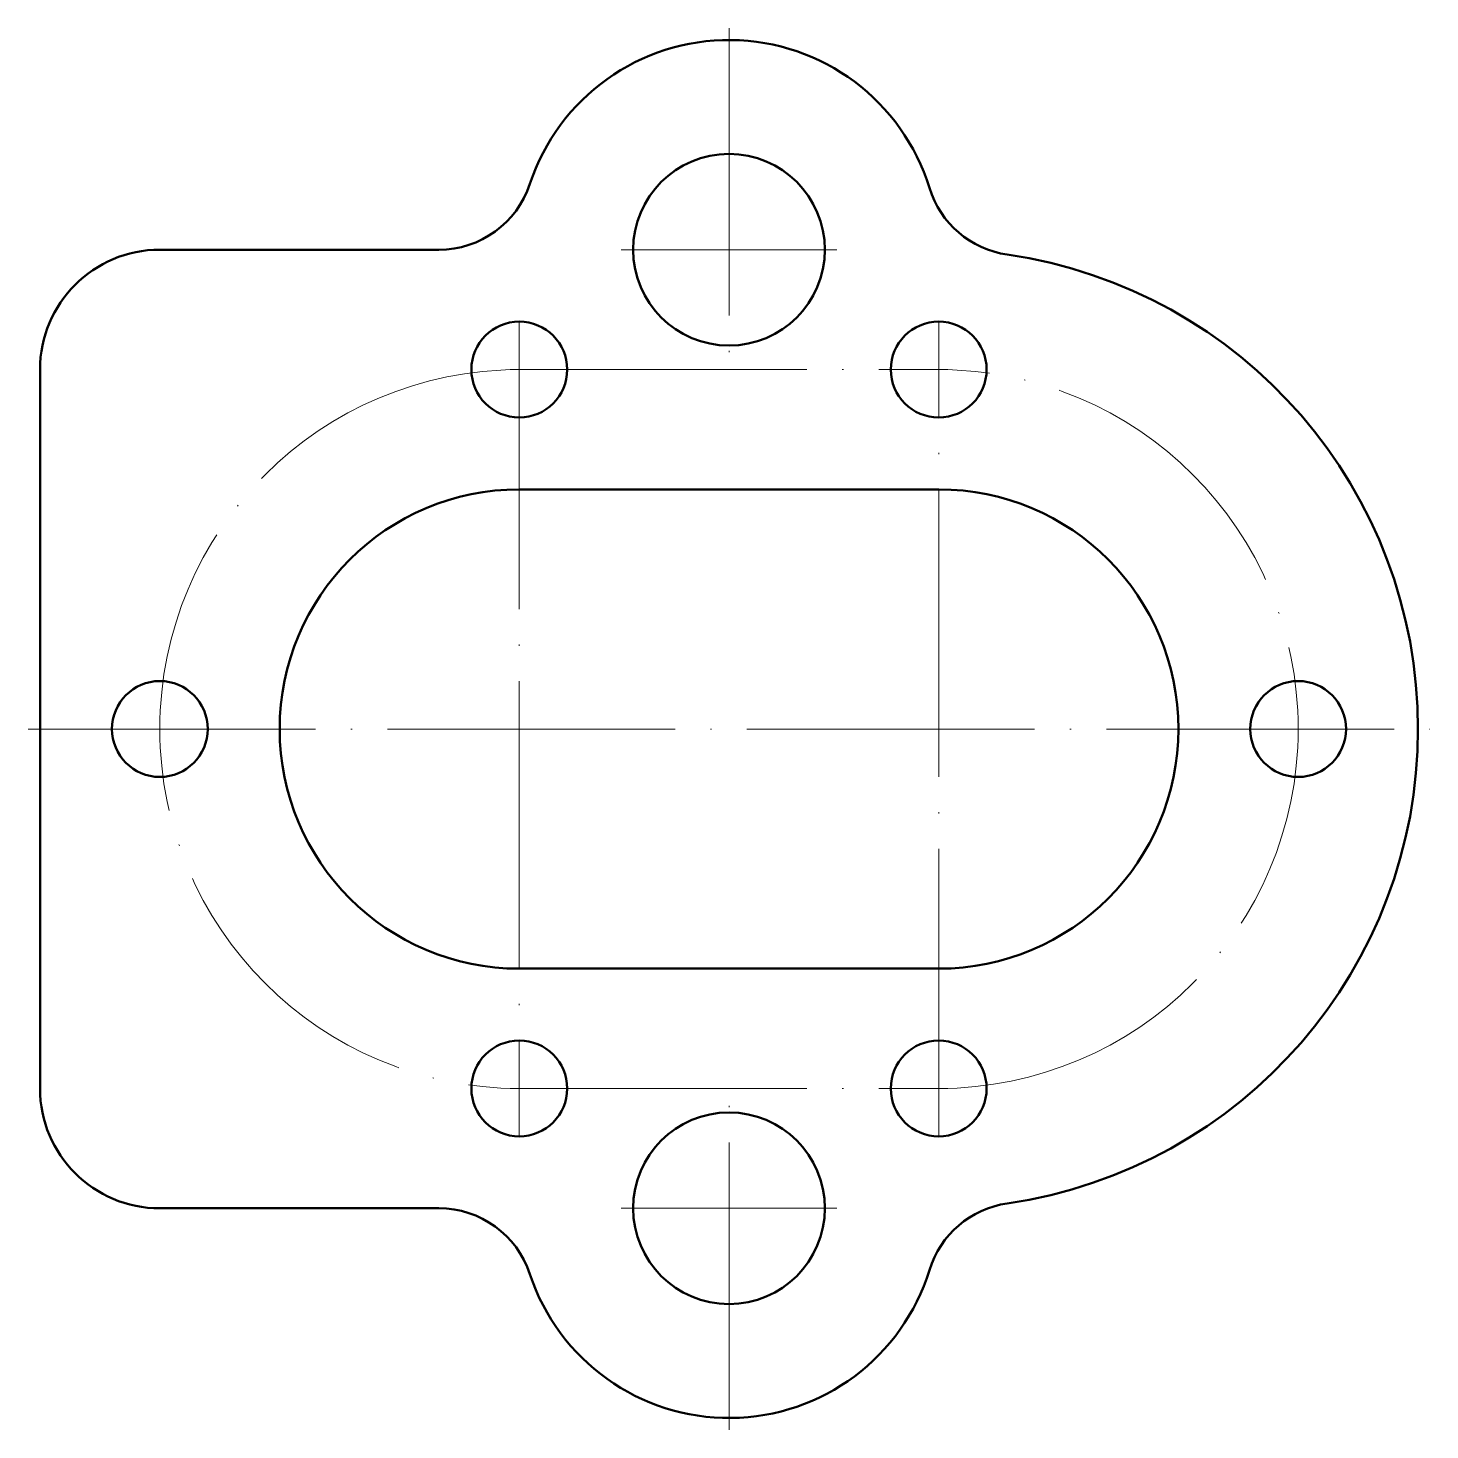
# Model space of a CAD drawing. Header units: millimetres. Extents: x 2227 to 2344, y 466 to 583.
import ezdxf

# ---------------------------------------------------------------- set-up
doc = ezdxf.new("R2010")
doc.units = ezdxf.units.MM
doc.linetypes.add('ACAD_ISO04W100', pattern=[30, 24, -2.95, 0.1, -2.95])
doc.layers.add('Contornos Visibles', color=7, linetype='Continuous', lineweight=50, true_color=0xffffff)
doc.layers.add('Ejes de revolución', color=6, linetype='ACAD_ISO04W100', lineweight=20, true_color=0xff00ff)

msp = doc.modelspace()

# ---------------------------------------------------------------- linework, layer by layer
at = {"layer": 'Contornos Visibles'}
for p, q in [((2238.23, 564.8), (2261.52, 564.8)), ((2228.23, 494.8), (2228.23, 554.8)), ((2268.23, 544.8), (2303.23, 544.8)), ((2268.23, 504.8), (2303.23, 504.8)), ((2238.23, 484.8), (2261.52, 484.8))]:
    msp.add_line(p, q, dxfattribs=at)
for centre, radius in [((2285.73, 564.8), 8), ((2268.23, 554.8), 4), ((2303.23, 554.8), 4), ((2238.23, 524.8), 4), ((2333.23, 524.8), 4), ((2268.23, 494.8), 4), ((2303.23, 494.8), 4), ((2285.73, 484.8), 8)]:
    msp.add_circle(centre, radius, dxfattribs=at)
for centre, radius, start, end in [((2285.73, 564.8), 17.5, 17.1182, 161.7161), ((2261.52, 572.8), 8, 270, 341.7161), ((2310.1, 572.31), 8, 197.1182, 261.7709), ((2238.23, 554.8), 10, 90, 180), ((2303.23, 524.8), 40, 278.2291, 81.7709), ((2268.23, 524.8), 20, 90, 270), ((2303.23, 524.8), 20, 270, 90), ((2238.23, 494.8), 10, 180, 270), ((2261.52, 476.8), 8, 18.2839, 90), ((2310.1, 477.29), 8, 98.2291, 162.8818), ((2285.73, 484.8), 17.5, 198.2839, 342.8818)]:
    msp.add_arc(centre, radius, start, end, dxfattribs=at)
at = {"layer": 'Ejes de revolución'}
for p, q in [((2285.73, 583.3), (2285.73, 555.8)), ((2276.73, 564.8), (2294.73, 564.8)), ((2268.23, 558.8), (2268.23, 490.8)), ((2303.23, 490.8), (2303.23, 558.8)), ((2268.23, 554.8), (2303.23, 554.8)), ((2227.23, 524.8), (2344.23, 524.8)), ((2268.23, 494.8), (2303.23, 494.8)), ((2285.73, 466.3), (2285.73, 493.8)), ((2276.73, 484.8), (2294.73, 484.8))]:
    msp.add_line(p, q, dxfattribs=at)
for centre, start, end in [((2268.23, 524.8), 90, 270), ((2303.23, 524.8), 270, 90)]:
    msp.add_arc(centre, 30, start, end, dxfattribs=at)

doc.saveas('drawing.dxf')
